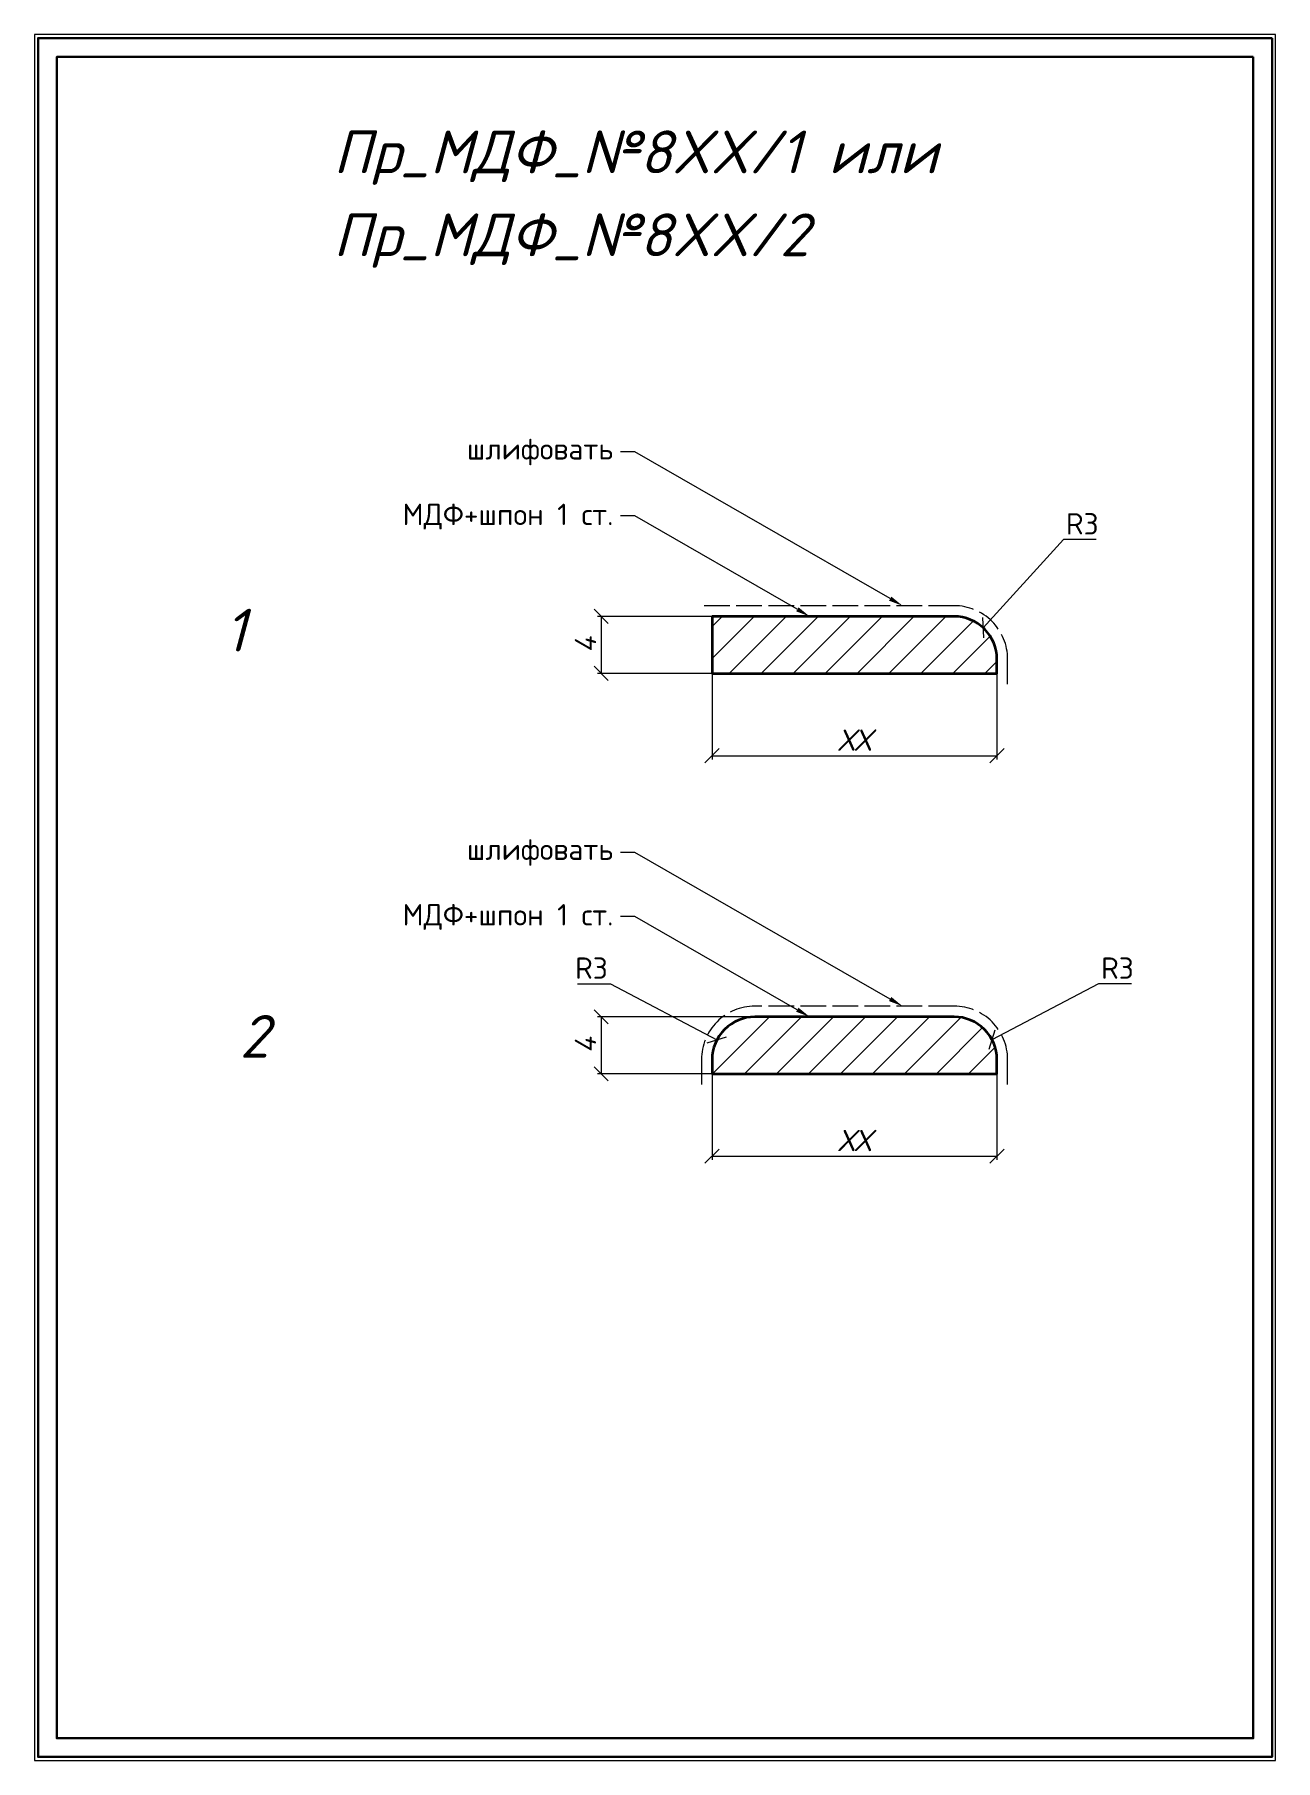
# Model space of a CAD drawing. Header units: millimetres. Extents: x 10566 to 10653, y -125 to -4.
import ezdxf
from ezdxf import colors
from ezdxf.entities.mleader import LeaderData, LeaderLine
from ezdxf.math import Vec2, Vec3

# ---------------------------------------------------------------- set-up
doc = ezdxf.new("R2010")
doc.units = ezdxf.units.MM
doc.linetypes.add('ACAD_ISO02W100', pattern=[15, 12, -3])
doc.layers.get('0').update_dxf_attribs({"lineweight": 13})
for name, color, linetype, lineweight in [('профили', 1, 'Continuous', 35), ('служебный слой ЛИНИИ ПУНКТИРНЫЕ', 7, 'ACAD_ISO02W100', 13), ('служебный слой НАДПИСИ', 7, 'Continuous', 13), ('служебный слой РАЗМЕРЫ', 7, 'Continuous', 9), ('служебный слой ШТАМП', 7, 'Continuous', 30), ('служебный слой ШТРИХОВКА', 7, 'Continuous', 5)]:
    doc.layers.add(name, color=color, linetype=linetype, lineweight=lineweight)
doc.styles.add('ЕСКД', font='isocpeur.ttf', dxfattribs={"oblique": 15})
doc.styles.add('ЕСКД профили размеры', font='isocpeur.ttf')
doc.styles.add('ЕСКД профили текст', font='isocpeur.ttf')
doc.styles.add('ЕСКД штамп_текст', font='isocpeur.ttf')
doc.dimstyles.new('ЕСКД', dxfattribs={"dimtxt": 3.5, "dimasz": 2.5, "dimexe": 0.25, "dimexo": 0, "dimgap": 0.35, "dimtad": 1, "dimdec": 1, "dimzin": 9, "dimtxsty": 'ЕСКД', "dimblk": 'OBLIQUE', "dimcen": 0, "dimclrd": 256, "dimclre": 256, "dimclrt": 256, "dimadec": 1, "dimazin": 0, "dimtfac": 1, "dimtdec": 1, "dimtmove": 0, "dimatfit": 3, "dimldrblk": 'DOTSMALL', "dimfxl": 1, "dimlwd": -1, "dimlwe": -1, "dimarcsym": 0})
doc.dimstyles.new('ЕСКД профили$4', dxfattribs={"dimtxt": 1.5, "dimasz": 1, "dimexe": 0.3, "dimexo": 0, "dimgap": 0.35, "dimtad": 1, "dimtoh": 1, "dimdec": 1, "dimzin": 9, "dimtxsty": 'ЕСКД профили размеры', "dimblk": 'OBLIQUE', "dimcen": 0, "dimse1": 1, "dimclrd": 256, "dimclre": 256, "dimclrt": 256, "dimadec": 1, "dimazin": 0, "dimtfac": 1, "dimtdec": 1, "dimtofl": 0, "dimtmove": 0, "dimatfit": 3, "dimldrblk": 'DOTSMALL', "dimfxl": 1, "dimlwd": -1, "dimlwe": -1, "dimarcsym": 2})
pattern_1 = [(45, (10264.0912, -4.1218), (-1.122532, 1.122532), [])]

# ---------------------------------------------------------------- blocks, each defined once
blk = doc.blocks.new('_OBLIQUE')
at = {"color": 0, "linetype": 'ByBlock'}
blk.add_line((-0.5, -0.5), (0.5, 0.5), dxfattribs=at)
blk = doc.blocks.new('*D9')
at = {"layer": 'Defpoints', "color": 0, "transparency": 16777216}
for p in [(10632.84, -74.67), (10630.19, -76.06)]:
    blk.add_point(p, dxfattribs=at)
at = {"layer": 'служебный слой РАЗМЕРЫ', "transparency": 16777216}
for p, q in [((10640.33, -70.74), (10632.84, -74.67)), ((10642.63, -70.74), (10640.33, -70.74))]:
    blk.add_line(p, q, dxfattribs=at)
at = {"layer": 'служебный слой РАЗМЕРЫ', "transparency": 16777216, "rotation": 207.6864413420258}
blk.add_blockref('_OBLIQUE', (10632.84, -74.67), dxfattribs=at)
at = {"layer": 'служебный слой РАЗМЕРЫ', "transparency": 16777216, "insert": (10641.65, -69.64), "char_height": 1.5, "attachment_point": 5, "style": 'ЕСКД профили размеры'}
blk.add_mtext('R3', dxfattribs=at)
blk = doc.blocks.new('_DotSmall')
at = {"color": 0, "linetype": 'ByBlock', "lineweight": -3, "const_width": 0.5}
blk.add_lwpolyline([(-0.0625, 0, 1), (0.0625, 0, 1)], format="xyb", close=True, dxfattribs=at)
blk = doc.blocks.new('*D8')
at = {"layer": 'Defpoints', "color": 0, "transparency": 16777216}
for p in [(10613.53, -74.67), (10616.19, -76.06)]:
    blk.add_point(p, dxfattribs=at)
at = {"layer": 'служебный слой РАЗМЕРЫ', "transparency": 16777216}
for p, q in [((10603.75, -70.74), (10606.05, -70.74)), ((10606.05, -70.74), (10613.53, -74.67))]:
    blk.add_line(p, q, dxfattribs=at)
at = {"layer": 'служебный слой РАЗМЕРЫ', "transparency": 16777216, "rotation": 332.313558657928}
blk.add_blockref('_OBLIQUE', (10613.53, -74.67), dxfattribs=at)
at = {"layer": 'служебный слой РАЗМЕРЫ', "transparency": 16777216, "insert": (10604.72, -69.64), "char_height": 1.5, "attachment_point": 5, "style": 'ЕСКД профили размеры'}
blk.add_mtext('R3', dxfattribs=at)
blk = doc.blocks.new('*D7')
at = {"layer": 'Defpoints', "color": 0, "transparency": 16777216}
for p in [(10632.21, -45.75), (10630.19, -47.96)]:
    blk.add_point(p, dxfattribs=at)
at = {"layer": 'служебный слой РАЗМЕРЫ', "transparency": 16777216}
for p, q in [((10637.85, -39.56), (10632.21, -45.75)), ((10640.15, -39.56), (10637.85, -39.56))]:
    blk.add_line(p, q, dxfattribs=at)
at = {"layer": 'служебный слой РАЗМЕРЫ', "transparency": 16777216, "rotation": 227.6259443999089}
blk.add_blockref('_OBLIQUE', (10632.21, -45.75), dxfattribs=at)
at = {"layer": 'служебный слой РАЗМЕРЫ', "transparency": 16777216, "insert": (10639.18, -38.46), "char_height": 1.5, "attachment_point": 5, "style": 'ЕСКД профили размеры'}
blk.add_mtext('R3', dxfattribs=at)
blk = doc.blocks.new('*D6')
at = {"layer": 'Defpoints', "color": 0, "transparency": 16777216}
for p in [(10616.19, -73.06), (10605.4, -77.06), (10613.19, -77.06)]:
    blk.add_point(p, dxfattribs=at)
at = {"layer": 'служебный слой РАЗМЕРЫ', "transparency": 16777216}
for p, q in [((10616.19, -73.06), (10605.15, -73.06)), ((10605.4, -73.06), (10605.4, -77.06)), ((10613.19, -77.06), (10605.15, -77.06))]:
    blk.add_line(p, q, dxfattribs=at)
for p, rotation in [((10605.4, -73.06), 90), ((10605.4, -77.06), 270)]:
    blk.add_blockref('_OBLIQUE', p, dxfattribs=dict(at, rotation=rotation))
at = {"layer": 'служебный слой РАЗМЕРЫ', "transparency": 16777216, "insert": (10604.3, -75.06), "char_height": 1.5, "attachment_point": 5, "rotation": 90, "style": 'ЕСКД'}
blk.add_mtext('4', dxfattribs=at)
blk = doc.blocks.new('*D3')
at = {"layer": 'Defpoints', "color": 0, "transparency": 16777216}
for p in [(10613.19, -44.96), (10605.4, -48.96), (10613.19, -48.96)]:
    blk.add_point(p, dxfattribs=at)
at = {"layer": 'служебный слой РАЗМЕРЫ', "transparency": 16777216}
for p, q in [((10613.19, -44.96), (10605.15, -44.96)), ((10605.4, -44.96), (10605.4, -48.96)), ((10613.19, -48.96), (10605.15, -48.96))]:
    blk.add_line(p, q, dxfattribs=at)
for p, rotation in [((10605.4, -44.96), 90), ((10605.4, -48.96), 270)]:
    blk.add_blockref('_OBLIQUE', p, dxfattribs=dict(at, rotation=rotation))
at = {"layer": 'служебный слой РАЗМЕРЫ', "transparency": 16777216, "insert": (10604.3, -46.96), "char_height": 1.5, "attachment_point": 5, "rotation": 90, "style": 'ЕСКД'}
blk.add_mtext('4', dxfattribs=at)

msp = doc.modelspace()

# ---------------------------------------------------------------- hatches: boundary and pattern name
at = {"layer": 'служебный слой ШТРИХОВКА'}
h = msp.add_hatch(dxfattribs=at)
h.set_pattern_fill('ANSI31', color=256, scale=0.5, style=0)
h.set_pattern_definition(pattern_1)
edge = h.paths.add_edge_path()
edge.add_line((10630.19, -44.96), (10613.19, -44.96))
edge.add_line((10613.19, -44.96), (10613.19, -48.96))
edge.add_line((10613.19, -48.96), (10633.19, -48.96))
edge.add_line((10633.19, -48.96), (10633.19, -47.96))
edge.add_arc((10630.19, -47.96), 3, 360, 450)
h = msp.add_hatch(dxfattribs=at)
h.set_pattern_fill('ANSI31', color=256, scale=0.5, style=0)
h.set_pattern_definition(pattern_1)
edge = h.paths.add_edge_path()
edge.add_line((10630.19, -73.06), (10616.19, -73.06))
edge.add_arc((10616.19, -76.06), 3, 90, 180)
edge.add_line((10613.19, -76.06), (10613.19, -77.06))
edge.add_line((10613.19, -77.06), (10633.19, -77.06))
edge.add_line((10633.19, -77.06), (10633.19, -76.06))
edge.add_arc((10630.19, -76.06), 3, 360, 450)

# ---------------------------------------------------------------- linework, layer by layer
at = {"layer": 'профили', "ltscale": 100}
for points in [[(10630.19, -44.96), (10613.19, -44.96), (10613.19, -48.96), (10633.19, -48.96), (10633.19, -47.96, 0.414214)], [(10630.19, -73.06), (10616.19, -73.06, 0.414214), (10613.19, -76.06), (10613.19, -77.06), (10633.19, -77.06), (10633.19, -76.06, 0.414214)]]:
    msp.add_lwpolyline(points, format="xyb", close=True, dxfattribs=at)
at = {"layer": 'служебный слой ЛИНИИ ПУНКТИРНЫЕ', "ltscale": 0.15}
for points in [[(10633.94, -49.71), (10633.94, -47.96, 0.414214), (10630.19, -44.21), (10612.44, -44.21)], [(10633.94, -77.81), (10633.94, -76.06, 0.414214), (10630.19, -72.31), (10616.19, -72.31, 0.414214), (10612.44, -76.06), (10612.44, -77.81)]]:
    msp.add_lwpolyline(points, format="xyb", dxfattribs=at)
at = {"layer": 'служебный слой ШТАМП', "color": 6, "lineweight": 5, "ltscale": 100}
msp.add_lwpolyline([(10652.75, -4.12), (10565.62, -4.12), (10565.62, -125.25), (10652.75, -125.25)], close=True, dxfattribs=at)
at = {"layer": 'служебный слой ШТАМП', "ltscale": 100}
for points in [[(10652.5, -4.37), (10565.87, -4.37), (10565.87, -125), (10652.5, -125)], [(10651.18, -5.69), (10567.18, -5.69), (10567.18, -123.69), (10651.18, -123.69)]]:
    msp.add_lwpolyline(points, close=True, dxfattribs=at)

# ---------------------------------------------------------------- texts
at = {"layer": 'служебный слой НАДПИСИ', "style": 'ЕСКД', "oblique": 15}
for s, p in [('Пр_МДФ_№8XX/1 или', (10586.59, -13.86)), ('Пр_МДФ_№8XX/2', (10586.59, -19.68)), ('1', (10578.97, -47.42)), ('2', (10580.02, -75.93))]:
    msp.add_text(s, height=3, dxfattribs=at).set_placement(p)

# ---------------------------------------------------------------- dimensions: what is measured, and where the dimension line sits
at = {"layer": 'служебный слой РАЗМЕРЫ'}
for center, mpoint, picture, middle in [((10630.19, -47.96), (10632.21, -45.75), '*D7', (10639.18, -39.56)), ((10616.19, -76.06), (10613.53, -74.67), '*D8', (10604.72, -70.74)), ((10630.19, -76.06), (10632.84, -74.67), '*D9', (10641.65, -70.74))]:
    dim = msp.add_radius_dim(center=center, mpoint=mpoint, dimstyle='ЕСКД профили$4', dxfattribs=at)
    dim.commit()
    dim.dimension.update_dxf_attribs({"geometry": picture, "text_midpoint": middle, "dimtype": 132})
for base, p1, p2, picture, middle in [((10605.4, -48.96), (10613.19, -44.96), (10613.19, -48.96), '*D3', (10604.3, -46.96)), ((10605.4, -77.06), (10616.19, -73.06), (10613.19, -77.06), '*D6', (10604.3, -75.06))]:
    dim = msp.add_linear_dim(base=base, p1=p1, p2=p2, angle=90, dimstyle='ЕСКД', override={"dimtxt": 1.5, "dimasz": 1}, dxfattribs=at)
    dim.commit()
    dim.dimension.update_dxf_attribs({"geometry": picture, "text_midpoint": middle})
for base, p1, p2 in [((10633.19, -54.74), (10613.19, -48.96), (10633.19, -48.96)), ((10633.19, -82.84), (10613.19, -77.06), (10633.19, -77.06))]:
    msp.add_linear_dim(base=base, p1=p1, p2=p2, text='ХХ', dimstyle='ЕСКД', override={"dimtxt": 1.5, "dimasz": 1}, dxfattribs=at).render()

# ---------------------------------------------------------------- leaders
ml = msp.add_multileader_mtext('Standard', dxfattribs=at)
ml.set_content('\\A1;{\\fISOCPEUR|b1|i0|c204|p34;шлифовать}', color=256, style='ЕСКД профили текст')
ml.set_leader_properties(color=256, linetype='ByLayer', lineweight=-1)
ml.build(insert=Vec2(0, 0))
ml.multileader.update_dxf_attribs({"dogleg_length": 1, "arrow_head_size": 1})
ctx = ml.context
ctx.base_point, ctx.char_height, ctx.arrow_head_size, ctx.landing_gap_size, ctx.plane_origin = Vec3(10595.62, -33.42), 1.5, 1, 0.5, Vec3(10615.53, -20.26)
ctx.text_align_type = 2
notes = []
notes.append((ctx, [(0, (1, 1, 0), (10607.76, -33.42), (-1, 0), 1, [(0, [(10626.56, -44.21)], 0, [])])]))
ctx.mtext.insert, ctx.mtext.alignment, ctx.mtext.flow_direction = Vec3(10606.26, -32.45), 3, 5
ml = msp.add_multileader_mtext('Standard', dxfattribs=at)
ml.set_content('{\\fISOCPEUR|b1|i0|c204|p34;МДФ+шпон 1 ст.}', color=256, style='ЕСКД штамп_текст')
ml.set_leader_properties(color=256, linetype='ByLayer', lineweight=-1)
ml.build(insert=Vec2(0, 0))
ml.multileader.update_dxf_attribs({"dogleg_length": 1, "arrow_head_size": 1})
ctx = ml.context
ctx.base_point, ctx.char_height, ctx.arrow_head_size, ctx.landing_gap_size, ctx.plane_origin = Vec3(10591.15, -37.91), 1.5, 1, 0.5, Vec3(10615.53, -24.75)
ctx.text_align_type = 2
notes.append((ctx, [(0, (1, 1, 0), (10607.76, -37.91), (-1, 0), 1, [(0, [(10620.04, -44.96)], 0, [])])]))
ctx.mtext.insert, ctx.mtext.alignment, ctx.mtext.flow_direction = Vec3(10606.26, -37.05), 3, 5
ml = msp.add_multileader_mtext('Standard', dxfattribs=at)
ml.set_content('\\A1;{\\fISOCPEUR|b1|i0|c204|p34;шлифовать}', color=256, style='ЕСКД профили текст')
ml.set_leader_properties(color=256, linetype='ByLayer', lineweight=-1)
ml.build(insert=Vec2(0, 0))
ml.multileader.update_dxf_attribs({"dogleg_length": 1, "arrow_head_size": 1})
ctx = ml.context
ctx.base_point, ctx.char_height, ctx.arrow_head_size, ctx.landing_gap_size, ctx.plane_origin = Vec3(10595.62, -61.52), 1.5, 1, 0.5, Vec3(10615.53, -48.36)
ctx.text_align_type = 2
notes.append((ctx, [(0, (1, 1, 0), (10607.76, -61.52), (-1, 0), 1, [(0, [(10626.56, -72.31)], 0, [])])]))
ctx.mtext.insert, ctx.mtext.alignment, ctx.mtext.flow_direction = Vec3(10606.26, -60.55), 3, 5
ml = msp.add_multileader_mtext('Standard', dxfattribs=at)
ml.set_content('{\\fISOCPEUR|b1|i0|c204|p34;МДФ+шпон 1 ст.}', color=256, style='ЕСКД штамп_текст')
ml.set_leader_properties(color=256, linetype='ByLayer', lineweight=-1)
ml.build(insert=Vec2(0, 0))
ml.multileader.update_dxf_attribs({"dogleg_length": 1, "arrow_head_size": 1})
ctx = ml.context
ctx.base_point, ctx.char_height, ctx.arrow_head_size, ctx.landing_gap_size, ctx.plane_origin = Vec3(10591.15, -66.01), 1.5, 1, 0.5, Vec3(10615.53, -52.85)
ctx.text_align_type = 2
notes.append((ctx, [(0, (1, 1, 0), (10607.76, -66.01), (-1, 0), 1, [(0, [(10620.04, -73.06)], 0, [])])]))
ctx.mtext.insert, ctx.mtext.alignment, ctx.mtext.flow_direction = Vec3(10606.26, -65.15), 3, 5
for ctx, leaders in notes:
    for number, flags, end, landing, length, lines in leaders:
        leader = LeaderData()
        leader.index, (leader.has_last_leader_line, leader.has_dogleg_vector, leader.attachment_direction) = number, flags
        leader.last_leader_point, leader.dogleg_vector, leader.dogleg_length = Vec3(end), Vec3(landing), length
        for number, points, colour, breaks in lines:
            line = LeaderLine()
            line.index, line.vertices, line.color, line.breaks = number, Vec3.list(points), colors.encode_raw_color(colour), breaks
            leader.lines.append(line)
        ctx.leaders.append(leader)

doc.saveas('drawing.dxf')
